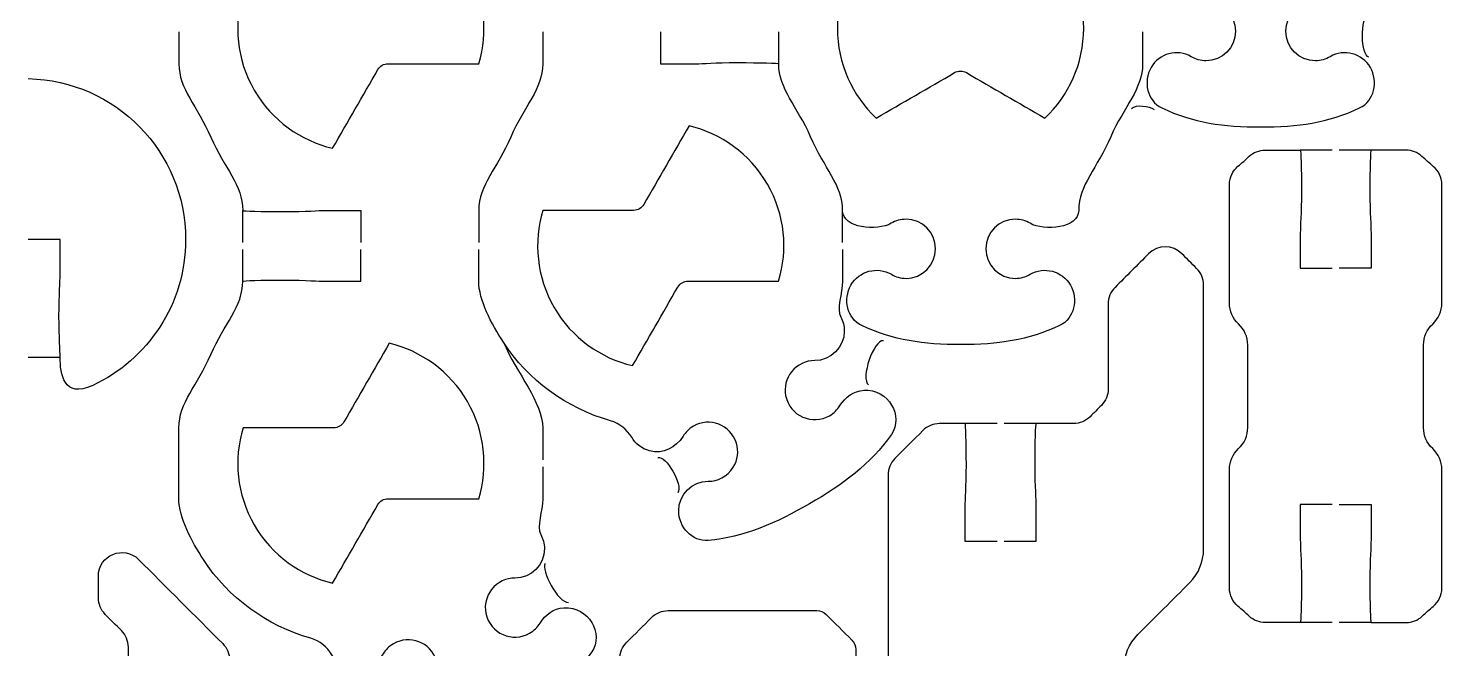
# Model space of a CAD drawing. Extents: x 0 to 410, y 0 to 455.
# Drawn here: x 70.1 to 130.1, y 367.6 to 393.9 of the extents above; entities that cross this region are included whole.
import ezdxf

# ---------------------------------------------------------------- set-up
doc = ezdxf.new("R2010")
doc.units = 0
doc.header["$MEASUREMENT"] = 0
doc.layers.add('DEFAULT', color=18, linetype='CONTINUOUS')

msp = doc.modelspace()

# ---------------------------------------------------------------- linework, layer by layer
at = {"layer": 'DEFAULT', "color": 1}
for points in [[(125.365, 388.747), (124.014, 388.747)], [(127.016, 388.747), (125.665, 388.747)], [(79.193, 384.842), (79.193, 386.193)], [(104.618, 384.842), (104.618, 386.193)], [(79.193, 383.194), (79.193, 384.542)], [(71.457, 379.96), (70.106, 379.96)], [(111.166, 377.166), (109.814, 377.166)], [(112.813, 377.166), (111.465, 377.166)], [(125.365, 368.745), (124.014, 368.745)], [(127.016, 368.745), (125.665, 368.745)]]:
    msp.add_lwpolyline(points, dxfattribs=at)
for points, knots in [([(114.626, 402.968), (114.626, 402.518), (114.626, 402.069), (114.626, 401.62), (114.626, 400.555), (115.413, 399.828), (115.981, 398.519), (116.552, 397.207), (117.336, 396.48), (117.336, 395.408), (117.339, 394.646), (118.8, 394.519), (119.396, 394.864), (119.579, 394.974), (119.794, 395.034), (120.02, 395.034), (120.712, 395.034), (121.273, 394.473), (121.273, 393.785), (121.273, 393.093), (120.712, 392.533), (120.02, 392.533), (119.794, 392.533), (119.583, 392.592), (119.399, 392.705), (118.803, 393.051), (118.034, 392.843), (117.692, 392.247), (117.35, 391.651), (117.523, 390.829), (118.147, 390.536), (119.491, 389.901), (120.758, 389.728), (122.338, 389.728), (123.918, 389.728), (125.188, 389.901), (126.533, 390.536), (127.157, 390.829), (127.33, 391.651), (126.988, 392.247), (126.642, 392.843), (125.873, 393.051), (125.28, 392.705), (125.097, 392.592), (124.882, 392.533), (124.659, 392.533), (123.968, 392.533), (123.403, 393.093), (123.403, 393.785), (123.403, 394.473), (123.968, 395.034), (124.659, 395.034), (124.882, 395.034), (125.1, 394.974), (125.284, 394.864), (125.876, 394.519), (127.344, 394.646), (127.344, 395.411), (127.344, 396.48), (128.127, 397.207), (128.695, 398.519), (129.267, 399.828), (130.053, 400.555), (130.053, 401.62), (130.053, 402.07), (130.053, 402.521), (130.053, 402.971)], [0, 0, 0, 0, 3.82, 3.82, 3.82, 4.82, 4.82, 4.82, 5.83, 5.83, 5.83, 6.83, 6.83, 6.83, 7.83, 7.83, 7.83, 8.83, 8.83, 8.83, 9.83, 9.83, 9.83, 10.83, 10.83, 10.83, 11.83, 11.83, 11.83, 12.83, 12.83, 12.83, 13.83, 13.83, 13.83, 14.83, 14.83, 14.83, 15.83, 15.83, 15.83, 16.83, 16.83, 16.83, 17.83, 17.83, 17.83, 18.83, 18.83, 18.83, 19.83, 19.83, 19.83, 20.83, 20.83, 20.83, 21.83, 21.83, 21.83, 22.83, 22.83, 22.83, 23.83, 23.83, 23.83, 27.66, 27.66, 27.66, 27.66]), ([(79.206, 395.404), (80.486, 395.404), (81.767, 395.404), (83.047, 395.404), (83.227, 395.404), (83.39, 395.499), (83.481, 395.655), (84.12, 396.763), (84.758, 397.872), (85.397, 398.981), (86.748, 398.664), (87.972, 397.81), (88.72, 396.512), (89.468, 395.217), (89.595, 393.732), (89.203, 392.406), (87.922, 392.406), (86.64, 392.406), (85.358, 392.406), (85.178, 392.406), (85.012, 392.31), (84.921, 392.159), (84.281, 391.047), (83.641, 389.936), (83.002, 388.825), (81.65, 389.146), (80.43, 389.996), (79.682, 391.291), (78.93, 392.592), (78.803, 394.078), (79.206, 395.404)], [1, 1, 1, 1, 11.89, 11.89, 11.89, 12.89, 12.89, 12.89, 23.771627, 23.771627, 23.771627, 24.771627, 24.771627, 24.771627, 25.771627, 25.771627, 25.771627, 36.671627, 36.671627, 36.671627, 37.671627, 37.671627, 37.671627, 48.575576, 48.575576, 48.575576, 49.575576, 49.575576, 49.575576, 50.575576, 50.575576, 50.575576, 50.575576]), ([(106.034, 397.701), (107.144, 397.061), (108.255, 396.421), (109.365, 395.782), (109.52, 395.693), (109.71, 395.693), (109.866, 395.778), (110.976, 396.419), (112.086, 397.06), (113.196, 397.701), (114.205, 396.752), (114.836, 395.401), (114.836, 393.905), (114.836, 392.402), (114.205, 391.058), (113.192, 390.105), (112.083, 390.746), (110.974, 391.387), (109.866, 392.028), (109.71, 392.12), (109.52, 392.12), (109.365, 392.028), (108.257, 391.387), (107.149, 390.746), (106.041, 390.105), (105.029, 391.058), (104.397, 392.406), (104.397, 393.905), (104.397, 395.401), (105.029, 396.752), (106.034, 397.701)], [0, 0, 0, 0, 10.895283, 10.895283, 10.895283, 11.895283, 11.895283, 11.895283, 22.795563, 22.795563, 22.795563, 23.795563, 23.795563, 23.795563, 24.795563, 24.795563, 24.795563, 35.687184, 35.687184, 35.687184, 36.687184, 36.687184, 36.687184, 47.570148, 47.570148, 47.570148, 48.570148, 48.570148, 48.570148, 49.570148, 49.570148, 49.570148, 49.570148]), ([(76.487, 393.753), (76.487, 393.304), (76.487, 392.855), (76.487, 392.406), (76.487, 391.337), (77.271, 390.61), (77.846, 389.298), (78.414, 387.989), (79.197, 387.262), (79.197, 386.193), (79.197, 386.165), (79.976, 386.144), (80.947, 386.144), (81.913, 386.144), (82.411, 386.193), (82.696, 386.193), (83.197, 386.193), (83.698, 386.193), (84.199, 386.193), (84.199, 385.743), (84.199, 385.292), (84.199, 384.842)], [0, 0, 0, 0, 3.82, 3.82, 3.82, 4.82, 4.82, 4.82, 5.82, 5.82, 5.82, 6.82, 6.82, 6.82, 7.82, 7.82, 7.82, 12.08, 12.08, 12.08, 15.91, 15.91, 15.91, 15.91]), ([(91.907, 393.753), (91.907, 393.304), (91.907, 392.855), (91.907, 392.405), (91.907, 391.337), (91.124, 390.61), (90.553, 389.301), (89.985, 387.989), (89.198, 387.262), (89.198, 386.193), (89.198, 385.743), (89.198, 385.292), (89.198, 384.842)], [0, 0, 0, 0, 3.82, 3.82, 3.82, 4.82, 4.82, 4.82, 5.82, 5.82, 5.82, 9.65, 9.65, 9.65, 9.65]), ([(96.906, 393.753), (96.906, 393.304), (96.906, 392.855), (96.906, 392.405), (97.407, 392.405), (97.908, 392.405), (98.409, 392.405), (98.698, 392.405), (99.192, 392.455), (100.159, 392.455), (101.126, 392.455), (101.909, 392.434), (101.909, 392.405)], [0, 0, 0, 0, 3.82, 3.82, 3.82, 8.08, 8.08, 8.08, 9.08, 9.08, 9.08, 10.08, 10.08, 10.08, 10.08]), ([(117.336, 393.76), (117.336, 393.309), (117.336, 392.857), (117.336, 392.406), (117.336, 391.34), (116.552, 390.613), (115.981, 389.305), (115.413, 387.992), (114.626, 387.266), (114.626, 386.197), (114.626, 385.431), (113.162, 385.304), (112.566, 385.65), (112.383, 385.759), (112.164, 385.819), (111.942, 385.819), (111.25, 385.819), (110.689, 385.258), (110.689, 384.57), (110.689, 383.879), (111.25, 383.318), (111.942, 383.318), (112.164, 383.318), (112.379, 383.378), (112.563, 383.491), (113.159, 383.837), (113.924, 383.628), (114.274, 383.032), (114.616, 382.436), (114.443, 381.614), (113.818, 381.321), (112.471, 380.686), (111.201, 380.513), (109.624, 380.513), (108.043, 380.513), (106.777, 380.686), (105.429, 381.321), (104.805, 381.614), (104.632, 382.436), (104.974, 383.032), (105.32, 383.628), (106.086, 383.837), (106.685, 383.491), (106.865, 383.378), (107.08, 383.318), (107.306, 383.318), (107.998, 383.318), (108.555, 383.879), (108.555, 384.57), (108.555, 385.258), (107.998, 385.819), (107.306, 385.819), (107.08, 385.819), (106.865, 385.759), (106.682, 385.65), (106.082, 385.304), (104.618, 385.431), (104.618, 386.197), (104.618, 387.266), (103.835, 387.992), (103.263, 389.305), (102.695, 390.613), (101.912, 391.34), (101.912, 392.406), (101.912, 392.855), (101.912, 393.304), (101.912, 393.753)], [0, 0, 0, 0, 3.84, 3.84, 3.84, 4.84, 4.84, 4.84, 5.84, 5.84, 5.84, 6.84, 6.84, 6.84, 7.84, 7.84, 7.84, 8.84, 8.84, 8.84, 9.84, 9.84, 9.84, 10.84, 10.84, 10.84, 11.84, 11.84, 11.84, 12.84, 12.84, 12.84, 13.84, 13.84, 13.84, 14.84, 14.84, 14.84, 15.84, 15.84, 15.84, 16.84, 16.84, 16.84, 17.84, 17.84, 17.84, 18.84, 18.84, 18.84, 19.84, 19.84, 19.84, 20.84, 20.84, 20.84, 21.84, 21.84, 21.84, 22.84, 22.84, 22.84, 23.84, 23.84, 23.84, 27.66, 27.66, 27.66, 27.66]), ([(70.106, 391.774), (73.803, 391.696), (76.773, 388.677), (76.773, 384.962), (76.773, 382.224), (75.165, 379.868), (72.84, 378.781), (71.594, 378.199), (71.457, 379.307), (71.457, 379.96), (71.457, 380.312), (71.407, 380.743), (71.407, 381.709), (71.407, 382.676), (71.457, 383.173), (71.457, 383.459), (71.457, 383.96), (71.457, 384.461), (71.457, 384.962), (71.006, 384.962), (70.556, 384.962), (70.106, 384.962)], [0, 0, 0, 0, 1, 1, 1, 2, 2, 2, 3, 3, 3, 4, 4, 4, 5, 5, 5, 9.26, 9.26, 9.26, 13.09, 13.09, 13.09, 13.09]), ([(91.916, 386.193), (93.198, 386.193), (94.48, 386.193), (95.762, 386.193), (95.938, 386.197), (96.104, 386.292), (96.192, 386.447), (96.833, 387.557), (97.474, 388.667), (98.115, 389.777), (99.462, 389.456), (100.683, 388.603), (101.431, 387.308), (102.182, 386.01), (102.309, 384.525), (101.907, 383.198), (100.628, 383.198), (99.348, 383.198), (98.069, 383.198), (97.889, 383.198), (97.723, 383.103), (97.635, 382.948), (96.995, 381.839), (96.355, 380.73), (95.716, 379.621), (94.365, 379.939), (93.14, 380.789), (92.389, 382.09), (91.645, 383.382), (91.518, 384.867), (91.916, 386.193)], [1, 1, 1, 1, 11.9, 11.9, 11.9, 12.9, 12.9, 12.9, 23.80028, 23.80028, 23.80028, 24.80028, 24.80028, 24.80028, 25.80028, 25.80028, 25.80028, 36.68028, 36.68028, 36.68028, 37.68028, 37.68028, 37.68028, 48.5669, 48.5669, 48.5669, 49.5669, 49.5669, 49.5669, 50.5669, 50.5669, 50.5669, 50.5669]), ([(125.365, 373.744), (124.916, 373.744), (124.466, 373.744), (124.017, 373.744), (124.017, 373.244), (124.017, 372.744), (124.017, 372.244), (124.017, 371.958), (124.067, 371.461), (124.067, 370.494), (124.067, 369.528), (124.045, 368.745), (124.017, 368.745), (123.522, 368.745), (123.027, 368.745), (122.532, 368.745), (122.282, 368.745), (122.035, 368.833), (121.855, 369.006), (121.699, 369.154), (121.541, 369.295), (121.375, 369.429), (121.146, 369.616), (121.015, 369.902), (121.015, 370.198), (121.015, 371.871), (121.015, 373.545), (121.015, 375.218), (121.015, 375.557), (121.153, 375.878), (121.4, 376.107), (121.647, 376.336), (121.791, 376.661), (121.791, 376.996), (121.79, 378.163), (121.789, 379.329), (121.788, 380.496), (121.788, 380.834), (121.647, 381.155), (121.4, 381.385), (121.153, 381.614), (121.015, 381.935), (121.015, 382.27), (121.015, 383.946), (121.015, 385.622), (121.015, 387.297), (121.015, 387.594), (121.146, 387.876), (121.375, 388.063), (121.541, 388.197), (121.699, 388.338), (121.855, 388.486), (122.035, 388.659), (122.278, 388.747), (122.529, 388.747), (123.025, 388.747), (123.521, 388.747), (124.017, 388.747), (124.042, 388.747), (124.067, 387.964), (124.067, 386.997), (124.067, 386.031), (124.017, 385.53), (124.017, 385.244), (124.017, 384.744), (124.017, 384.245), (124.017, 383.745), (124.466, 383.745), (124.916, 383.745), (125.365, 383.745)], [0, 0, 0, 0, 3.82, 3.82, 3.82, 8.07, 8.07, 8.07, 9.07, 9.07, 9.07, 10.07, 10.07, 10.07, 14.28, 14.28, 14.28, 15.28, 15.28, 15.28, 16.28, 16.28, 16.28, 17.28, 17.28, 17.28, 31.51, 31.51, 31.51, 32.51, 32.51, 32.51, 33.51, 33.51, 33.51, 43.430005, 43.430005, 43.430005, 44.430005, 44.430005, 44.430005, 45.430005, 45.430005, 45.430005, 59.680005, 59.680005, 59.680005, 60.680005, 60.680005, 60.680005, 61.680005, 61.680005, 61.680005, 62.680005, 62.680005, 62.680005, 66.900005, 66.900005, 66.900005, 67.900005, 67.900005, 67.900005, 68.900005, 68.900005, 68.900005, 73.150005, 73.150005, 73.150005, 76.970005, 76.970005, 76.970005, 76.970005]), ([(125.665, 373.744), (126.115, 373.744), (126.565, 373.744), (127.016, 373.744), (127.016, 373.244), (127.016, 372.744), (127.016, 372.244), (127.016, 371.958), (126.966, 371.461), (126.966, 370.494), (126.966, 369.528), (126.991, 368.745), (127.016, 368.745), (127.512, 368.745), (128.008, 368.745), (128.505, 368.745), (128.752, 368.745), (128.995, 368.833), (129.178, 369.006), (129.33, 369.154), (129.492, 369.291), (129.655, 369.426), (129.887, 369.613), (130.018, 369.898), (130.018, 370.195), (130.018, 371.869), (130.018, 373.544), (130.018, 375.218), (130.018, 375.557), (129.877, 375.878), (129.63, 376.107), (129.383, 376.336), (129.245, 376.657), (129.245, 376.993), (129.245, 378.16), (129.245, 379.328), (129.245, 380.496), (129.245, 380.831), (129.383, 381.152), (129.63, 381.381), (129.873, 381.61), (130.018, 381.935), (130.018, 382.27), (130.018, 383.945), (130.018, 385.619), (130.018, 387.294), (130.018, 387.59), (129.887, 387.872), (129.655, 388.059), (129.492, 388.193), (129.33, 388.334), (129.175, 388.483), (128.995, 388.655), (128.752, 388.747), (128.501, 388.747), (128.006, 388.747), (127.511, 388.747), (127.016, 388.747), (126.988, 388.747), (126.966, 387.964), (126.966, 386.997), (126.966, 386.031), (127.016, 385.53), (127.016, 385.244), (127.016, 384.744), (127.016, 384.245), (127.016, 383.745), (126.565, 383.745), (126.115, 383.745), (125.665, 383.745)], [0, 0, 0, 0, 3.83, 3.83, 3.83, 8.08, 8.08, 8.08, 9.08, 9.08, 9.08, 10.08, 10.08, 10.08, 14.3, 14.3, 14.3, 15.3, 15.3, 15.3, 16.3, 16.3, 16.3, 17.3, 17.3, 17.3, 31.54, 31.54, 31.54, 32.54, 32.54, 32.54, 33.54, 33.54, 33.54, 43.47, 43.47, 43.47, 44.47, 44.47, 44.47, 45.47, 45.47, 45.47, 59.71, 59.71, 59.71, 60.71, 60.71, 60.71, 61.71, 61.71, 61.71, 62.71, 62.71, 62.71, 66.92, 66.92, 66.92, 67.92, 67.92, 67.92, 68.92, 68.92, 68.92, 73.17, 73.17, 73.17, 77, 77, 77, 77]), ([(91.907, 375.331), (91.907, 374.882), (91.907, 374.433), (91.907, 373.983), (91.907, 373.465), (91.639, 372.816), (91.826, 372.467), (91.922, 372.29), (91.981, 372.089), (91.981, 371.874), (91.981, 371.182), (91.421, 370.621), (90.729, 370.621), (90.369, 370.629), (89.999, 370.463), (89.741, 370.142), (89.519, 369.863), (89.427, 369.489), (89.498, 369.14), (89.678, 368.258), (90.641, 367.877), (91.354, 368.29), (91.541, 368.395), (91.689, 368.547), (91.795, 368.716), (92.013, 369.076), (92.384, 369.341), (92.803, 369.369), (93.862, 369.433), (94.507, 368.258), (93.985, 367.496), (93.135, 366.268), (91.869, 365.344), (90.5, 364.557), (89.135, 363.767), (87.695, 363.132), (86.214, 363.009), (85.526, 362.949), (84.961, 363.573), (84.961, 364.264), (84.961, 364.952), (85.526, 365.513), (86.217, 365.513), (86.612, 365.513), (87.018, 365.697), (87.279, 366.113), (87.466, 366.413), (87.515, 366.79), (87.409, 367.125), (87.155, 367.919), (86.263, 368.237), (85.586, 367.845), (85.399, 367.739), (85.25, 367.588), (85.148, 367.418), (84.848, 366.931), (84.284, 366.649), (83.734, 366.801), (83.388, 366.896), (83.13, 367.111), (82.972, 367.376), (82.77, 367.715), (82.456, 367.965), (82.079, 368.074), (80.209, 368.607), (78.565, 369.803), (77.532, 371.405), (77.024, 372.181), (76.487, 373.183), (76.487, 373.983), (76.487, 374.983), (76.487, 375.983), (76.487, 376.982), (76.487, 378.051), (77.271, 378.778), (77.846, 380.09), (78.414, 381.399), (79.197, 382.126), (79.197, 383.194), (79.197, 383.219), (79.976, 383.244), (80.947, 383.244), (81.913, 383.244), (82.411, 383.194), (82.696, 383.194), (83.197, 383.194), (83.698, 383.194), (84.199, 383.194), (84.199, 383.644), (84.199, 384.093), (84.199, 384.542)], [0, 0, 0, 0, 3.82, 3.82, 3.82, 4.82, 4.82, 4.82, 5.82, 5.82, 5.82, 6.82, 6.82, 6.82, 7.82, 7.82, 7.82, 8.82, 8.82, 8.82, 9.82, 9.82, 9.82, 10.82, 10.82, 10.82, 11.82, 11.82, 11.82, 12.82, 12.82, 12.82, 13.82, 13.82, 13.82, 14.82, 14.82, 14.82, 15.82, 15.82, 15.82, 16.82, 16.82, 16.82, 17.82, 17.82, 17.82, 18.82, 18.82, 18.82, 19.82, 19.82, 19.82, 20.82, 20.82, 20.82, 21.82, 21.82, 21.82, 22.82, 22.82, 22.82, 23.82, 23.82, 23.82, 24.82, 24.82, 24.82, 25.82, 25.82, 25.82, 34.32, 34.32, 34.32, 35.32, 35.32, 35.32, 36.32, 36.32, 36.32, 37.32, 37.32, 37.32, 38.32, 38.32, 38.32, 42.58, 42.58, 42.58, 46.4, 46.4, 46.4, 46.4]), ([(104.618, 384.542), (104.618, 384.093), (104.618, 383.644), (104.618, 383.194), (104.618, 382.676), (104.346, 382.027), (104.537, 381.678), (104.632, 381.501), (104.692, 381.3), (104.692, 381.085), (104.692, 380.393), (104.128, 379.832), (103.436, 379.832), (103.076, 379.839), (102.706, 379.674), (102.448, 379.353), (102.23, 379.074), (102.138, 378.7), (102.205, 378.351), (102.388, 377.469), (103.348, 377.088), (104.068, 377.5), (104.251, 377.606), (104.396, 377.758), (104.505, 377.928), (104.724, 378.287), (105.091, 378.552), (105.514, 378.58), (106.572, 378.643), (107.214, 377.469), (106.692, 376.707), (105.846, 375.479), (104.576, 374.555), (103.214, 373.768), (101.842, 372.978), (100.406, 372.343), (98.921, 372.219), (98.233, 372.159), (97.672, 372.784), (97.672, 373.476), (97.672, 374.163), (98.233, 374.724), (98.924, 374.724), (99.319, 374.724), (99.725, 374.908), (99.986, 375.324), (100.173, 375.624), (100.226, 376.001), (100.12, 376.336), (99.87, 377.13), (98.974, 377.448), (98.293, 377.056), (98.109, 376.95), (97.958, 376.798), (97.855, 376.629), (97.555, 376.142), (96.991, 375.86), (96.441, 376.012), (96.095, 376.107), (95.837, 376.322), (95.679, 376.587), (95.478, 376.925), (95.167, 377.176), (94.786, 377.285), (92.916, 377.818), (91.279, 379.014), (90.242, 380.616), (89.734, 381.392), (89.198, 382.394), (89.198, 383.194), (89.198, 383.644), (89.198, 384.093), (89.198, 384.542)], [0, 0, 0, 0, 3.821, 3.821, 3.821, 4.821, 4.821, 4.821, 5.821, 5.821, 5.821, 6.821, 6.821, 6.821, 7.821, 7.821, 7.821, 8.821, 8.821, 8.821, 9.821, 9.821, 9.821, 10.821, 10.821, 10.821, 11.821, 11.821, 11.821, 12.821, 12.821, 12.821, 13.821, 13.821, 13.821, 14.821, 14.821, 14.821, 15.821, 15.821, 15.821, 16.821, 16.821, 16.821, 17.821, 17.821, 17.821, 18.821, 18.821, 18.821, 19.821, 19.821, 19.821, 20.821, 20.821, 20.821, 21.821, 21.821, 21.821, 22.821, 22.821, 22.821, 23.821, 23.821, 23.821, 24.821, 24.821, 24.821, 25.821, 25.821, 25.821, 29.642, 29.642, 29.642, 29.642]), ([(111.465, 358.765), (111.915, 358.765), (112.364, 358.765), (112.813, 358.765), (112.813, 358.265), (112.813, 357.765), (112.813, 357.265), (112.813, 356.98), (112.764, 356.482), (112.764, 355.516), (112.764, 354.549), (112.788, 353.766), (112.813, 353.766), (113.175, 353.766), (113.537, 353.766), (113.9, 353.766), (114.164, 353.766), (114.418, 353.872), (114.605, 354.059), (115.154, 354.607), (115.703, 355.155), (116.253, 355.703), (116.44, 355.893), (116.545, 356.147), (116.545, 356.412), (116.545, 359.881), (116.545, 363.35), (116.545, 366.819), (116.545, 367.348), (116.757, 367.856), (117.131, 368.233), (117.865, 368.966), (118.599, 369.698), (119.332, 370.431), (119.706, 370.808), (119.918, 371.316), (119.918, 371.846), (119.918, 375.574), (119.918, 379.303), (119.918, 383.032), (119.918, 383.297), (119.812, 383.551), (119.625, 383.741), (119.417, 383.947), (119.209, 384.153), (119.001, 384.359), (118.613, 384.75), (117.978, 384.75), (117.59, 384.359), (117.116, 383.885), (116.642, 383.411), (116.168, 382.937), (115.981, 382.75), (115.875, 382.496), (115.875, 382.231), (115.875, 381.034), (115.875, 379.837), (115.875, 378.64), (115.875, 378.379), (115.769, 378.125), (115.586, 377.938), (115.427, 377.778), (115.268, 377.618), (115.11, 377.458), (114.923, 377.271), (114.669, 377.166), (114.401, 377.166), (113.871, 377.166), (113.342, 377.166), (112.813, 377.166), (112.785, 377.166), (112.764, 376.382), (112.764, 375.416), (112.764, 374.449), (112.813, 373.952), (112.813, 373.666), (112.813, 373.166), (112.813, 372.666), (112.813, 372.167), (112.364, 372.167), (111.915, 372.167), (111.465, 372.167)], [0, 0, 0, 0, 3.82, 3.82, 3.82, 8.07, 8.07, 8.07, 9.07, 9.07, 9.07, 10.07, 10.07, 10.07, 13.15, 13.15, 13.15, 14.15, 14.15, 14.15, 20.74731, 20.74731, 20.74731, 21.74731, 21.74731, 21.74731, 51.24731, 51.24731, 51.24731, 52.24731, 52.24731, 52.24731, 61.064934, 61.064934, 61.064934, 62.064934, 62.064934, 62.064934, 93.774934, 93.774934, 93.774934, 94.774934, 94.774934, 94.774934, 97.263991, 97.263991, 97.263991, 98.263991, 98.263991, 98.263991, 103.963271, 103.963271, 103.963271, 104.963271, 104.963271, 104.963271, 115.143271, 115.143271, 115.143271, 116.143271, 116.143271, 116.143271, 118.059544, 118.059544, 118.059544, 119.059544, 119.059544, 119.059544, 123.559544, 123.559544, 123.559544, 124.559544, 124.559544, 124.559544, 125.559544, 125.559544, 125.559544, 129.809544, 129.809544, 129.809544, 133.629544, 133.629544, 133.629544, 133.629544]), ([(85.404, 380.566), (86.752, 380.245), (87.972, 379.392), (88.72, 378.097), (89.471, 376.799), (89.598, 375.313), (89.196, 373.987), (87.917, 373.987), (86.637, 373.987), (85.358, 373.987), (85.178, 373.987), (85.012, 373.892), (84.924, 373.737), (84.284, 372.628), (83.645, 371.519), (83.005, 370.41), (81.654, 370.727), (80.43, 371.578), (79.678, 372.879), (78.934, 374.17), (78.807, 375.656), (79.206, 376.982), (80.487, 376.982), (81.769, 376.982), (83.051, 376.982), (83.227, 376.986), (83.393, 377.081), (83.481, 377.236), (84.122, 378.346), (84.763, 379.456), (85.404, 380.566)], [10.90028, 10.90028, 10.90028, 10.90028, 11.90028, 11.90028, 11.90028, 12.90028, 12.90028, 12.90028, 23.78028, 23.78028, 23.78028, 24.78028, 24.78028, 24.78028, 35.6669, 35.6669, 35.6669, 36.6669, 36.6669, 36.6669, 37.6669, 37.6669, 37.6669, 48.5669, 48.5669, 48.5669, 49.5669, 49.5669, 49.5669, 60.46718, 60.46718, 60.46718, 60.46718]), ([(90.242, 380.616), (90.81, 379.303), (91.907, 378.051), (91.907, 376.982), (91.907, 376.532), (91.907, 376.081), (91.907, 375.631)], [0, 0, 0, 0, 1, 1, 1, 4.83, 4.83, 4.83, 4.83]), ([(111.166, 372.167), (110.715, 372.167), (110.265, 372.167), (109.814, 372.167), (109.814, 372.666), (109.814, 373.166), (109.814, 373.666), (109.814, 373.952), (109.864, 374.449), (109.864, 375.416), (109.864, 376.382), (109.839, 377.166), (109.814, 377.166), (109.452, 377.166), (109.09, 377.166), (108.728, 377.166), (108.463, 377.166), (108.209, 377.063), (108.022, 376.873), (107.627, 376.479), (107.232, 376.085), (106.837, 375.691), (106.65, 375.5), (106.544, 375.246), (106.544, 374.982), (106.544, 372.31), (106.544, 369.638), (106.544, 366.967), (106.544, 366.938), (107.327, 366.917), (108.294, 366.917), (109.261, 366.917), (109.758, 366.967), (110.044, 366.967), (110.545, 366.967), (111.046, 366.967), (111.547, 366.967), (111.547, 366.518), (111.547, 366.068), (111.547, 365.619)], [0, 0, 0, 0, 3.83, 3.83, 3.83, 8.08, 8.08, 8.08, 9.08, 9.08, 9.08, 10.08, 10.08, 10.08, 13.16, 13.16, 13.16, 14.16, 14.16, 14.16, 18.904692, 18.904692, 18.904692, 19.904692, 19.904692, 19.904692, 42.624692, 42.624692, 42.624692, 43.624692, 43.624692, 43.624692, 44.624692, 44.624692, 44.624692, 48.884692, 48.884692, 48.884692, 52.704692, 52.704692, 52.704692, 52.704692]), ([(70.201, 360.282), (70.763, 360.282), (71.325, 360.282), (71.887, 360.282), (72.152, 360.282), (72.406, 360.387), (72.596, 360.574), (73.082, 361.06), (73.568, 361.546), (74.053, 362.031), (74.24, 362.218), (74.346, 362.472), (74.346, 362.737), (74.346, 364.39), (74.346, 366.044), (74.346, 367.697), (74.346, 367.962), (74.24, 368.216), (74.05, 368.403), (73.823, 368.631), (73.596, 368.859), (73.369, 369.087), (73.178, 369.274), (73.076, 369.528), (73.076, 369.792), (73.076, 370.097), (73.076, 370.402), (73.076, 370.706), (73.076, 371.595), (74.152, 372.043), (74.78, 371.412), (75.969, 370.224), (77.158, 369.036), (78.347, 367.849), (78.534, 367.662), (78.639, 367.408), (78.639, 367.143), (78.639, 363.395), (78.639, 359.648), (78.639, 355.9), (78.639, 355.635), (78.742, 355.381), (78.932, 355.195), (79.209, 354.918), (79.485, 354.642), (79.761, 354.365), (79.948, 354.179), (80.054, 353.925), (80.054, 353.66), (80.054, 353.158), (80.054, 352.656), (80.054, 352.154), (80.054, 352.125), (79.271, 352.104), (78.304, 352.104), (77.338, 352.104), (76.837, 352.154), (76.551, 352.154), (76.051, 352.154), (75.551, 352.154), (75.052, 352.154), (75.052, 351.703), (75.052, 351.253), (75.052, 350.802)], [0, 0, 0, 0, 4.78, 4.78, 4.78, 5.78, 5.78, 5.78, 11.620702, 11.620702, 11.620702, 12.620702, 12.620702, 12.620702, 26.680702, 26.680702, 26.680702, 27.680702, 27.680702, 27.680702, 30.417214, 30.417214, 30.417214, 31.417214, 31.417214, 31.417214, 34.007214, 34.007214, 34.007214, 35.007214, 35.007214, 35.007214, 49.297844, 49.297844, 49.297844, 50.297844, 50.297844, 50.297844, 82.167844, 82.167844, 82.167844, 83.167844, 83.167844, 83.167844, 86.491246, 86.491246, 86.491246, 87.491246, 87.491246, 87.491246, 91.761246, 91.761246, 91.761246, 92.761246, 92.761246, 92.761246, 93.761246, 93.761246, 93.761246, 98.011246, 98.011246, 98.011246, 101.841246, 101.841246, 101.841246, 101.841246]), ([(91.287, 357.636), (90.837, 357.636), (90.388, 357.636), (89.939, 357.636), (89.939, 357.136), (89.939, 356.636), (89.939, 356.136), (89.939, 355.851), (89.988, 355.353), (89.988, 354.387), (89.988, 353.462), (89.971, 352.707), (89.939, 352.637), (89.578, 352.637), (89.217, 352.637), (88.856, 352.637), (88.591, 352.637), (88.337, 352.743), (88.147, 352.93), (87.87, 353.206), (87.594, 353.482), (87.318, 353.759), (87.131, 353.949), (87.025, 354.203), (87.025, 354.468), (87.025, 356.581), (87.025, 358.694), (87.025, 360.807), (87.025, 361.072), (87.127, 361.326), (87.318, 361.516), (87.594, 361.793), (87.87, 362.069), (88.147, 362.345), (88.337, 362.532), (88.591, 362.638), (88.856, 362.638), (90.258, 362.638), (91.659, 362.638), (93.061, 362.638), (93.326, 362.638), (93.58, 362.74), (93.77, 362.927), (94.14, 363.298), (94.511, 363.668), (94.881, 364.039), (95.072, 364.229), (95.178, 364.483), (95.178, 364.748), (95.178, 365.564), (95.178, 366.38), (95.178, 367.196), (95.178, 367.461), (95.283, 367.715), (95.47, 367.905), (95.821, 368.254), (96.171, 368.604), (96.522, 368.953), (96.709, 369.14), (96.963, 369.246), (97.227, 369.246), (99.329, 369.246), (101.43, 369.246), (103.531, 369.246), (103.68, 369.246), (103.821, 369.189), (103.923, 369.083), (104.286, 368.721), (104.65, 368.359), (105.013, 367.997), (105.119, 367.895), (105.175, 367.753), (105.175, 367.605), (105.175, 367.015), (105.175, 366.425), (105.175, 365.834), (105.175, 365.806), (104.392, 365.785), (103.426, 365.785), (102.459, 365.785), (101.962, 365.834), (101.676, 365.834), (101.176, 365.834), (100.676, 365.834), (100.177, 365.834), (100.177, 365.384), (100.177, 364.934), (100.177, 364.483)], [0, 0, 0, 0, 3.82, 3.82, 3.82, 8.07, 8.07, 8.07, 9.07, 9.07, 9.07, 10.07, 10.07, 10.07, 13.14, 13.14, 13.14, 14.14, 14.14, 14.14, 17.463402, 17.463402, 17.463402, 18.463402, 18.463402, 18.463402, 36.433402, 36.433402, 36.433402, 37.433402, 37.433402, 37.433402, 40.756804, 40.756804, 40.756804, 41.756804, 41.756804, 41.756804, 53.676804, 53.676804, 53.676804, 54.676804, 54.676804, 54.676804, 59.131576, 59.131576, 59.131576, 60.131576, 60.131576, 60.131576, 67.071576, 67.071576, 67.071576, 68.071576, 68.071576, 68.071576, 72.278868, 72.278868, 72.278868, 73.278868, 73.278868, 73.278868, 91.148868, 91.148868, 91.148868, 92.148868, 92.148868, 92.148868, 96.511722, 96.511722, 96.511722, 97.511722, 97.511722, 97.511722, 102.531722, 102.531722, 102.531722, 103.531722, 103.531722, 103.531722, 104.531722, 104.531722, 104.531722, 108.781722, 108.781722, 108.781722, 112.611722, 112.611722, 112.611722, 112.611722])]:
    msp.add_open_spline(points, degree=3, knots=knots, dxfattribs=at)
for points in [[(126.927, 392.685), (126.59, 392.756), (126.532, 394.344), (126.927, 394.54)], [(117.834, 390.46), (117.633, 390.603), (117.029, 390.685), (116.866, 390.492)], [(106.352, 380.675), (105.939, 380.737), (105.364, 379.08), (105.716, 378.802)], [(96.789, 375.726), (97.115, 375.836), (97.873, 374.599), (97.634, 374.229)], [(92.011, 371.248), (91.813, 370.971), (92.566, 369.559), (93.005, 369.591)]]:
    msp.add_open_spline(points, degree=3, dxfattribs=at)

doc.saveas('drawing.dxf')
